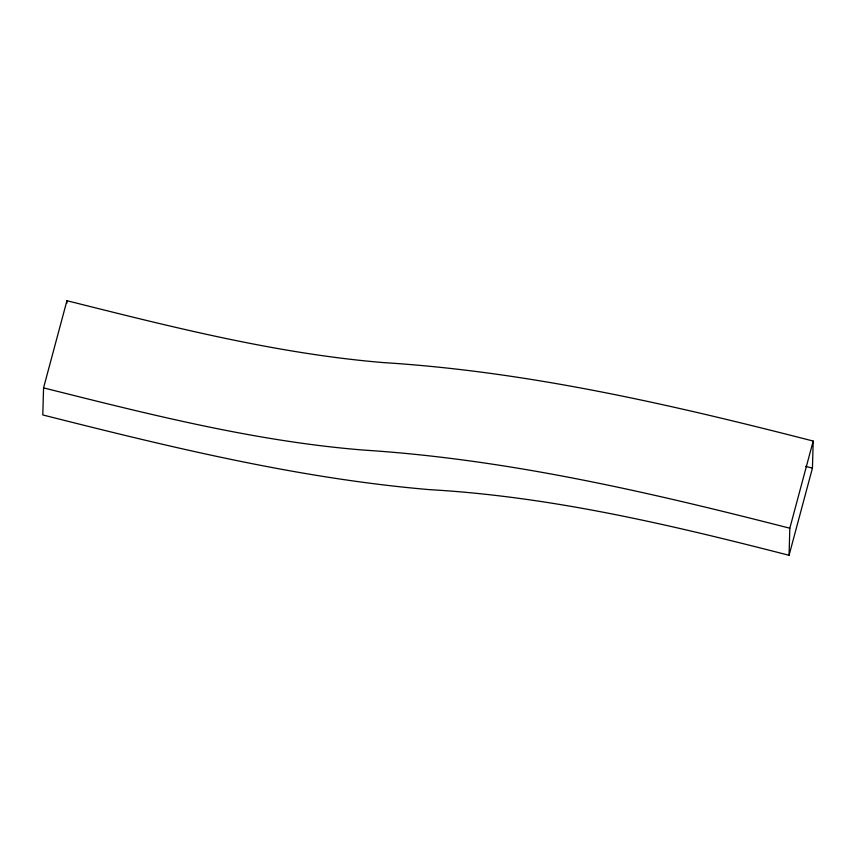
<?xml version="1.0" encoding="UTF-8"?>
<svg xmlns="http://www.w3.org/2000/svg" width="856" height="856" viewBox="0 0 856 856"><rect width="100%" height="100%" fill="white"/><g stroke="black" fill="none" stroke-linecap="round" stroke-linejoin="round"><path stroke-width="1.28" d="M43.56 387.875L42.8 414.946C170.109 447.121 298.444 478.461 429.594 489.653C551.671 496.598 671.04 525.006 789.061 555.287L812.44 468.125L813.2 441.054C672.056 404.845 529.179 371.729 383.328 362.591C275.964 353.603 171.147 326.821 66.939 300.713L43.56 387.875C148.869 414.283 254.821 441.3 363.361 450.063C508.057 459.298 649.768 492.35 789.821 528.216L789.061 555.287M66.864 303.281L66.939 300.713M789.821 528.216L813.2 441.054M805.539 466.36L812.44 468.125"/></g></svg>
